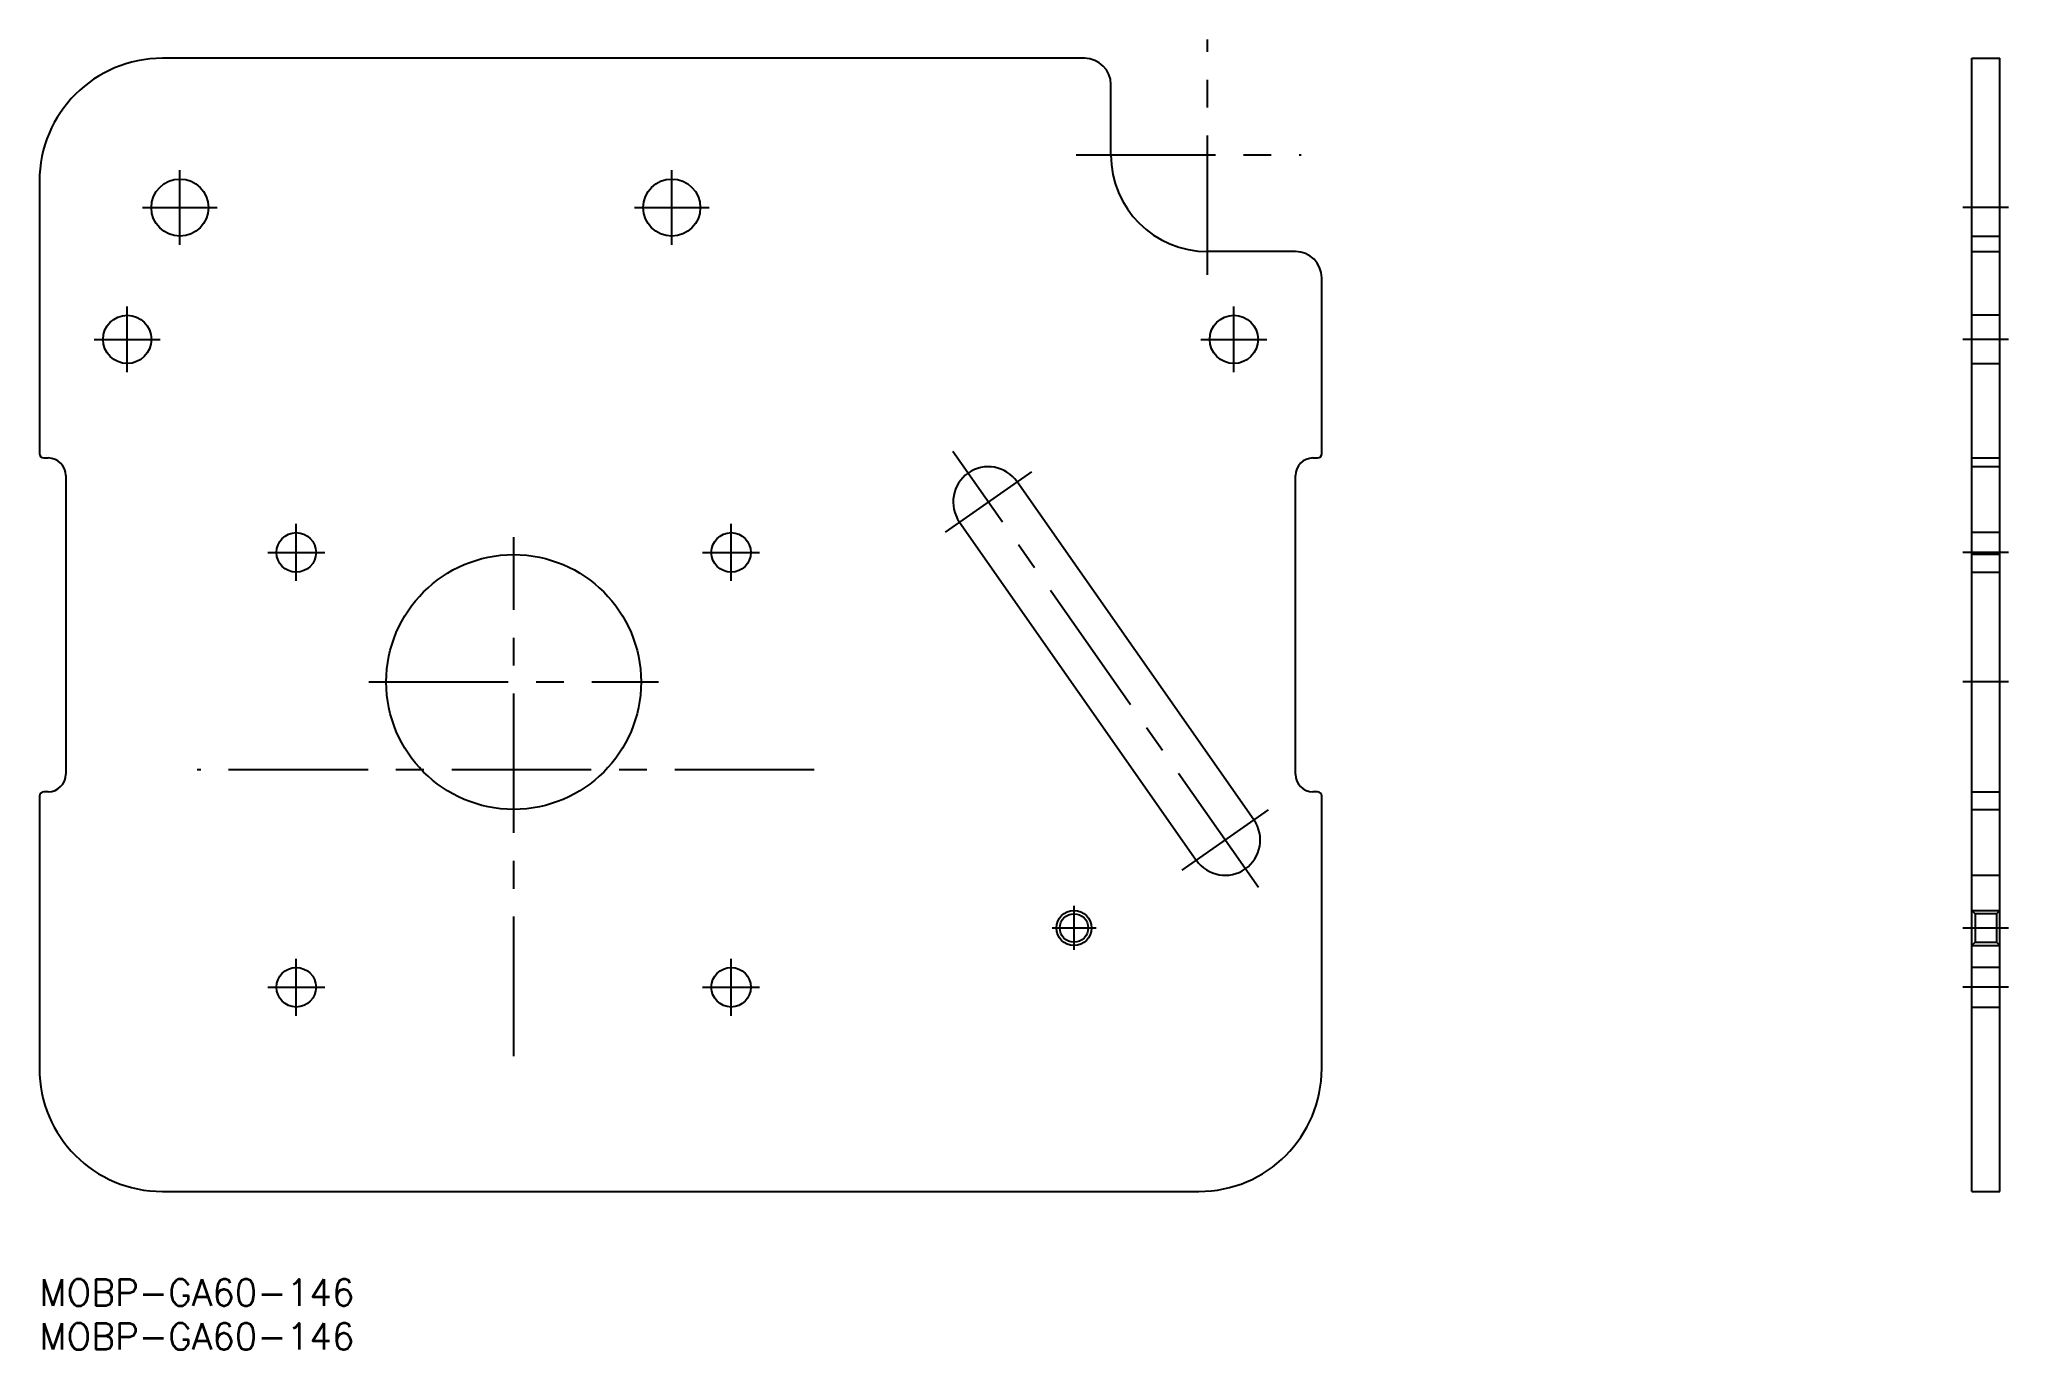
# Model space of a CAD drawing. Extents: x 0 to 224, y -8 to 141.
import ezdxf

# ---------------------------------------------------------------- set-up
doc = ezdxf.new("R2010")
doc.units = 0
doc.header["$LTSCALE"] = 0.5
doc.linetypes.add('CENTER', pattern=[50.8, 31.75, -6.35, 6.35, -6.35])
doc.linetypes.add('DASHED', pattern=[19.05, 12.7, -6.35])
for name, color, linetype in [('MSM_CENTER', 1, 'CENTER'), ('MSM_CONTINUOUS', 7, 'CONTINUOUS'), ('MSM_DASHED', 4, 'DASHED'), ('MSM_NARROW', 5, 'CONTINUOUS'), ('MSM_PART_NUMBER', 7, 'CONTINUOUS')]:
    doc.layers.add(name, color=color, linetype=linetype)
doc.styles.get("Standard").update_dxf_attribs({"font": 'txt.shx', "height": 3, "bigfont": 'bigfont.shx'})

msp = doc.modelspace()

# ---------------------------------------------------------------- linework, layer by layer
at = {"layer": 'MSM_CENTER'}
for p, q in [((133, 114.34), (133, 141.15)), ((118.03, 128), (143.67, 128)), ((16, 117.75), (16, 126.25)), ((72, 117.75), (72, 126.25)), ((11.75, 122), (20.25, 122)), ((67.75, 122), (76.25, 122)), ((224.2, 122), (219, 122)), ((10, 103.25), (10, 110.75)), ((136, 103.25), (136, 110.75)), ((6.25, 107), (13.75, 107)), ((132.25, 107), (139.75, 107)), ((224.2, 107), (219, 107)), ((138.79, 44.59), (104.01, 94.25)), ((138.79, 44.59), (104.01, 94.25)), ((112.96, 91.94), (103.13, 85.06)), ((29.25, 79.5), (29.25, 86)), ((78.75, 79.5), (78.75, 86)), ((54, 25.41), (54, 84.5)), ((26, 82.75), (32.5, 82.75)), ((75.5, 82.75), (82, 82.75)), ((224.2, 82.75), (219, 82.75)), ((37.5, 68), (70.5, 68)), ((224.2, 68), (219, 68)), ((88.22, 58), (17.96, 58)), ((139.91, 53.44), (130.09, 46.56)), ((117.8, 37.5), (117.8, 42.5)), ((115.3, 40), (120.3, 40)), ((219, 40), (224.2, 40)), ((29.25, 30), (29.25, 36.5)), ((78.75, 30), (78.75, 36.5)), ((26, 33.25), (32.5, 33.25)), ((75.5, 33.25), (82, 33.25)), ((224.2, 33.25), (219, 33.25))]:
    msp.add_line(p, q, dxfattribs=at)
at = {"layer": 'MSM_CONTINUOUS'}
for p, q in [((119, 139), (14, 139)), ((220, 139), (223.2, 139)), ((220, 10), (220, 139)), ((223.2, 10), (223.2, 139)), ((122, 128), (122, 136)), ((0, 125), (0, 94)), ((143, 117), (133, 117)), ((220, 117), (223.2, 117)), ((146, 94), (146, 114)), ((0.5, 93.5), (1, 93.5)), ((145, 93.5), (145.5, 93.5)), ((220, 93.5), (223.2, 93.5)), ((3, 91.5), (3, 57.5)), ((138.28, 52.29), (111.32, 90.79)), ((143, 57.5), (143, 91.5)), ((104.77, 86.21), (131.72, 47.71)), ((0, 55), (0, 24)), ((1, 55.5), (0.5, 55.5)), ((145.5, 55.5), (145, 55.5)), ((146, 24), (146, 55)), ((220, 55.5), (223.2, 55.5)), ((14, 10), (132, 10)), ((220, 10), (223.2, 10))]:
    msp.add_line(p, q, dxfattribs=at)
for centre, radius in [((16, 122), 3.25), ((72, 122), 3.25), ((10, 107), 2.75), ((136, 107), 2.75), ((29.25, 82.75), 2.25), ((78.75, 82.75), 2.25), ((54, 68), 14.5), ((117.8, 40), 1.62), ((29.25, 33.25), 2.25), ((78.75, 33.25), 2.25)]:
    msp.add_circle(centre, radius, dxfattribs=at)
for centre, radius, start, end in [((14, 125), 14, 90, 180), ((119, 136), 3, 0, 90), ((133, 128), 11, 180, 270), ((143, 114), 3, 0, 90), ((0.5, 94), 0.5, 180, 270), ((1, 91.5), 2, 0, 90), ((108.04, 88.5), 4, 35, 215), ((145, 91.5), 2, 90, 180), ((145.5, 94), 0.5, 270, 0), ((1, 57.5), 2, 270, 0), ((145, 57.5), 2, 180, 270), ((0.5, 55), 0.5, 90, 180), ((145.5, 55), 0.5, 0, 90), ((135, 50), 4, 215, 35), ((14, 24), 14, 180, 270), ((132, 24), 14, 270, 0)]:
    msp.add_arc(centre, radius, start, end, dxfattribs=at)
at = {"layer": 'MSM_DASHED'}
for p, q in [((220, 118.75), (223.2, 118.75)), ((223.2, 109.75), (220, 109.75)), ((220, 104.25), (223.2, 104.25)), ((223.2, 92.5), (220, 92.5)), ((223.2, 85), (220, 85)), ((223.2, 82.5), (220, 82.5)), ((220, 80.5), (223.2, 80.5)), ((220, 53.5), (223.2, 53.5)), ((220, 46), (223.2, 46)), ((220.38, 41.62), (220, 42)), ((220, 42), (223.2, 42)), ((222.83, 41.62), (220.38, 41.62)), ((220.38, 41.62), (220.38, 38.38)), ((223.2, 42), (222.83, 41.62)), ((222.83, 41.62), (222.83, 38.38)), ((220, 38), (220.38, 38.38)), ((220.38, 38.38), (222.83, 38.38)), ((222.83, 38.38), (223.2, 38)), ((220, 38), (223.2, 38)), ((223.2, 35.5), (220, 35.5)), ((220, 31), (223.2, 31))]:
    msp.add_line(p, q, dxfattribs=at)
at = {"layer": 'MSM_NARROW'}
msp.add_circle((117.8, 40), 2, dxfattribs=at)

# ---------------------------------------------------------------- texts
at = {"layer": 'MSM_PART_NUMBER'}
for p in [(0, -3), (0, -8)]:
    msp.add_text('MOBP-GA60-146', height=3, dxfattribs=at).set_placement(p)

doc.saveas('drawing.dxf')
